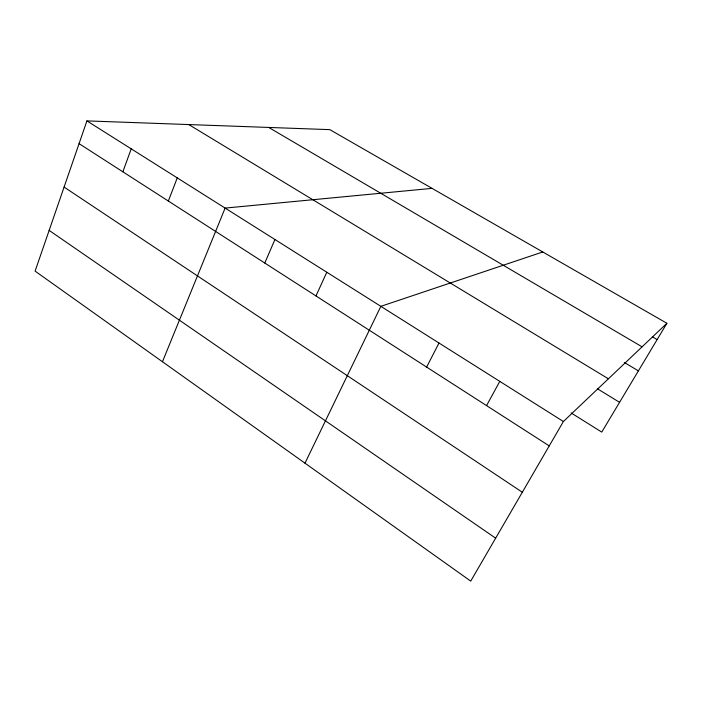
<?xml version="1.0" encoding="UTF-8"?>
<svg xmlns="http://www.w3.org/2000/svg" width="702" height="702" viewBox="0 0 702 702"><rect width="100%" height="100%" fill="white"/><g stroke="black" fill="none" stroke-linecap="round" stroke-linejoin="round"><path stroke-width="1.05" d="M86.916 120.893L35.1 271.121L470.726 581.107L563.399 421.507L666.9 323.28L329.826 129.642L86.916 120.893L563.399 421.507M122.859 171.797L131.221 148.85M168.34 201.035L177.264 177.896M162.46 361.749L225.123 208.09L432.046 188.364M264.786 263.031L274.93 239.514M315.97 295.946L326.799 272.236M304.984 463.162L380.861 306.335L542.769 251.974M426.632 367.085L438.996 343.015M486.556 405.607L499.789 381.37M666.9 323.28L601.746 432.099L571.13 412.925M652.448 336.855L657.133 339.584M268.734 127.439L642.084 346.832M624.289 362.451L638.399 370.875M188.768 124.561L608.397 378.799M597.411 388.768L619.568 402.316M79.072 143.647L549.236 445.902M64.093 187.065L522.332 492.242M49.149 230.388L495.656 538.18"/></g></svg>
